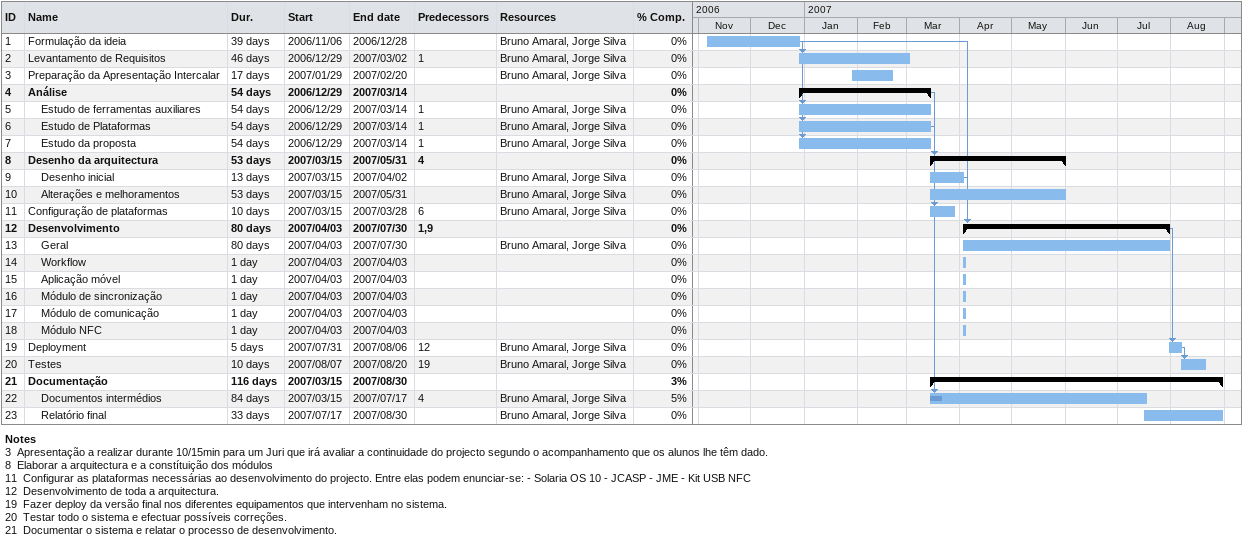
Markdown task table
| ID | Level | Task | Duration | Start | Finish | Predecessors | Resources | % complete |
|---|---|---|---|---|---|---|---|---|
| 1 | 1 | Formulação da ideia | 39d | 2006-11-06 | 2006-12-28 |  | Bruno Amaral, Jorge Silva | 0 |
| 2 | 1 | Levantamento de Requisitos | 46d | 2006-12-29 | 2007-03-02 | 1 | Bruno Amaral, Jorge Silva | 0 |
| 3 | 1 | Preparação da Apresentação Intercalar | 17d | 2007-01-29 | 2007-02-20 |  | Bruno Amaral, Jorge Silva | 0 |
| 4 | 1 | **Análise** | 54d | 2006-12-29 | 2007-03-14 |  |  | 0 |
| 5 | 2 | Estudo de ferramentas auxiliares | 54d | 2006-12-29 | 2007-03-14 | 1 | Bruno Amaral, Jorge Silva | 0 |
| 6 | 2 | Estudo de Plataformas | 54d | 2006-12-29 | 2007-03-14 | 1 | Bruno Amaral, Jorge Silva | 0 |
| 7 | 2 | Estudo da proposta | 54d | 2006-12-29 | 2007-03-14 | 1 | Bruno Amaral, Jorge Silva | 0 |
| 8 | 1 | **Desenho da arquitectura** | 53d | 2007-03-15 | 2007-05-31 | 4 |  | 0 |
| 9 | 2 | Desenho inicial | 13d | 2007-03-15 | 2007-04-02 |  | Bruno Amaral, Jorge Silva | 0 |
| 10 | 2 | Alterações e melhoramentos | 53d | 2007-03-15 | 2007-05-31 |  | Bruno Amaral, Jorge Silva | 0 |
| 11 | 1 | Configuração de plataformas | 10d | 2007-03-15 | 2007-03-28 | 6 | Bruno Amaral, Jorge Silva | 0 |
| 12 | 1 | **Desenvolvimento** | 80d | 2007-04-03 | 2007-07-30 | 1, 9 |  | 0 |
| 13 | 2 | Geral | 80d | 2007-04-03 | 2007-07-30 |  | Bruno Amaral, Jorge Silva | 0 |
| 14 | 2 | Workflow | 1d | 2007-04-03 | 2007-04-03 |  |  | 0 |
| 15 | 2 | Aplicação móvel | 1d | 2007-04-03 | 2007-04-03 |  |  | 0 |
| 16 | 2 | Módulo de sincronização | 1d | 2007-04-03 | 2007-04-03 |  |  | 0 |
| 17 | 2 | Módulo de comunicação | 1d | 2007-04-03 | 2007-04-03 |  |  | 0 |
| 18 | 2 | Módulo NFC | 1d | 2007-04-03 | 2007-04-03 |  |  | 0 |
| 19 | 1 | Deployment | 5d | 2007-07-31 | 2007-08-06 | 12 | Bruno Amaral, Jorge Silva | 0 |
| 20 | 1 | Testes | 10d | 2007-08-07 | 2007-08-20 | 19 | Bruno Amaral, Jorge Silva | 0 |
| 21 | 1 | **Documentação** | 116d | 2007-03-15 | 2007-08-30 |  |  | 3 |
| 22 | 2 | Documentos intermédios | 84d | 2007-03-15 | 2007-07-17 | 4 | Bruno Amaral, Jorge Silva | 5 |
| 23 | 2 | Relatório final | 33d | 2007-07-17 | 2007-08-30 |  | Bruno Amaral, Jorge Silva | 0 |

Notes
- 3: Apresentação a realizar durante 10/15min para um Juri que irá avaliar a continuidade do projecto segundo o acompanhamento que os alunos lhe têm dado.
- 8: Elaborar a arquitectura e a constítuição dos módulos
- 11: Configurar as plataformas necessárias ao desenvolvimento do projecto. Entre elas podem enunciar-se: - Solaria OS 10 - JCASP - JME - Kit USB NFC
- 12: Desenvolvimento de toda a arquitectura.
- 19: Fazer deploy da versão final nos diferentes equipamentos que intervenham no sistema.
- 20: Testar todo o sistema e efectuar possíveis correções.
- 21: Documentar o sistema e relatar o processo de desenvolvimento.
